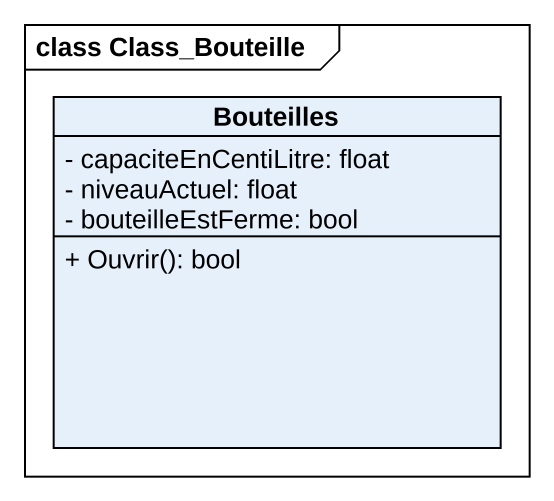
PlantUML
@startuml
mainframe class Class_Bouteille
hide circle
hide empty members
skinparam classAttributeIconSize 0
class Bouteilles {
  - capaciteEnCentiLitre: float
  - niveauActuel: float
  - bouteilleEstFerme: bool
  + Ouvrir(): bool
}
@enduml
